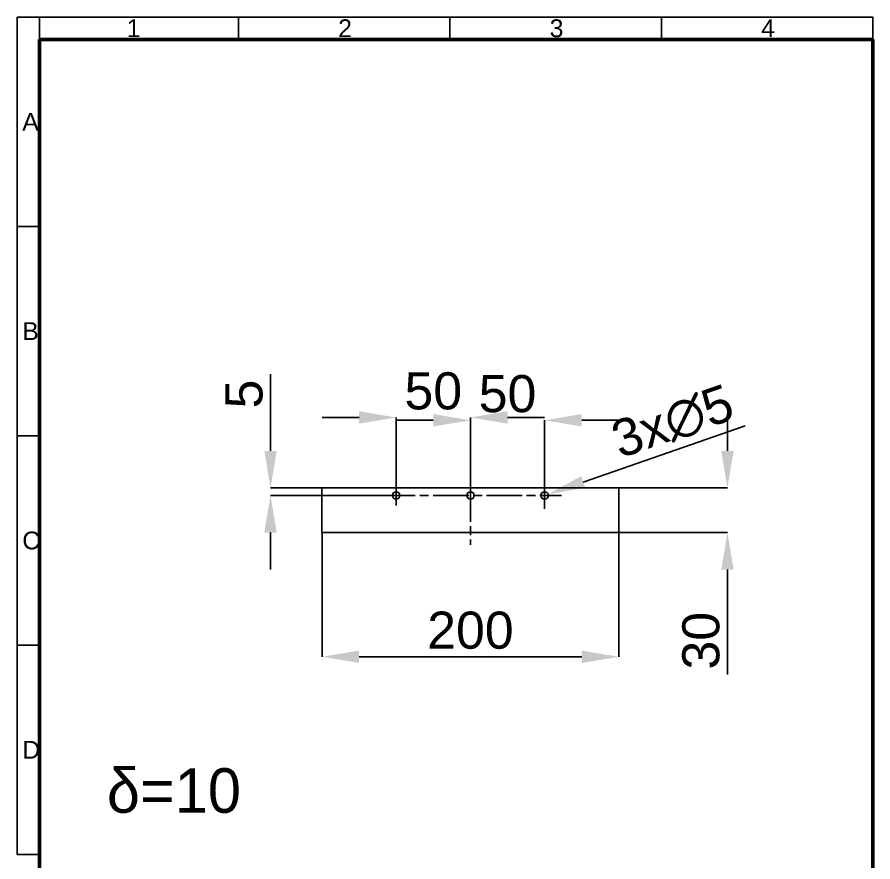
# Model space of a CAD drawing. Header units: millimetres. Extents: x 7901 to 8477, y -1848 to -987.
# Drawn here: x 7901 to 8477, y -1556 to -987 of the extents above; entities that cross this region are included whole.
import ezdxf

# ---------------------------------------------------------------- set-up
doc = ezdxf.new("R2010")
doc.units = ezdxf.units.MM
doc.header["$MEASUREMENT"] = 0
doc.linetypes.add('ACAD_ISO02W100', pattern=[15, 12, -3])
doc.linetypes.add('ACAD_ISO08W100', pattern=[36, 24, -3, 6, -3])
doc.layers.get('Defpoints').update_dxf_attribs({"linetype": 'ACAD_ISO02W100'})
doc.layers.add('Crta_05', color=1, linetype='Continuous', lineweight=50)
for name, color, linetype in [('Layer1', 1, 'ACAD_ISO08W100'), ('Layer2', 4, 'Continuous'), ('RAHM2', 1, 'Continuous')]:
    doc.layers.add(name, color=color, linetype=linetype)
doc.styles.get("Standard").update_dxf_attribs({"font": 'arial.ttf'})
doc.dimstyles.get("Standard").update_dxf_attribs({"dimscale": 5, "dimtxt": 5, "dimasz": 5, "dimexe": 0, "dimexo": 0, "dimgap": 1, "dimtad": 1, "dimdec": 4, "dimzin": 12, "dimdsep": 46, "dimtxsty": 'Standard', "dimcen": 0.09, "dimadec": 0, "dimazin": 0, "dimtfac": 1, "dimtdec": 4, "dimtofl": 0, "dimtmove": 0, "dimatfit": 3, "dimfxl": 1, "dimtolj": 1, "dimtzin": 0, "dimarcsym": 0})

# ---------------------------------------------------------------- blocks, each defined once
blk = doc.blocks.new('*D10')
at = {"layer": 'Defpoints', "color": 0, "transparency": 16777216}
for p in [(8306.06, -1303.67), (8306.06, -1333.67), (8379.24, -1333.67)]:
    blk.add_point(p, dxfattribs=at)
at = {"layer": 'Layer2', "color": 0, "lineweight": -2, "transparency": 16777216}
for p, q in [((8379.24, -1278.67), (8379.24, -1253.67)), ((8306.06, -1303.67), (8379.24, -1303.67)), ((8306.06, -1333.67), (8379.24, -1333.67)), ((8379.24, -1358.67), (8379.24, -1429.38))]:
    blk.add_line(p, q, dxfattribs=at)
at = {"layer": 'Layer2', "color": 0, "transparency": 16777216}
for points in [[(8375.07, -1278.67), (8383.41, -1278.67), (8379.24, -1303.67)], [(8375.07, -1358.67), (8383.41, -1358.67), (8379.24, -1333.67)]]:
    blk.add_solid(points, dxfattribs=at)
at = {"layer": 'Layer2', "color": 0, "transparency": 16777216, "insert": (8361.47, -1406.53), "char_height": 25, "attachment_point": 5, "rotation": 90}
blk.add_mtext('\\A1;30', dxfattribs=at)
blk = doc.blocks.new('*D11')
at = {"layer": 'Defpoints', "color": 0, "transparency": 16777216}
for p in [(8106.06, -1333.67), (8306.06, -1333.67), (8106.06, -1417.36)]:
    blk.add_point(p, dxfattribs=at)
at = {"layer": 'Layer2', "color": 0, "lineweight": -2, "transparency": 16777216}
for p, q in [((8106.06, -1333.67), (8106.06, -1417.36)), ((8306.06, -1333.67), (8306.06, -1417.36)), ((8281.06, -1417.36), (8131.06, -1417.36))]:
    blk.add_line(p, q, dxfattribs=at)
at = {"layer": 'Layer2', "color": 0, "transparency": 16777216}
for points in [[(8131.06, -1413.19), (8131.06, -1421.53), (8106.06, -1417.36)], [(8281.06, -1413.19), (8281.06, -1421.53), (8306.06, -1417.36)]]:
    blk.add_solid(points, dxfattribs=at)
at = {"layer": 'Layer2', "color": 0, "transparency": 16777216, "insert": (8206.06, -1399.6), "char_height": 25, "attachment_point": 5}
blk.add_mtext('\\A1;200', dxfattribs=at)
blk = doc.blocks.new('*D12')
at = {"layer": 'Defpoints', "color": 0, "transparency": 16777216}
for p in [(8156.06, -1256.16), (8206.06, -1302.47), (8156.06, -1304.75)]:
    blk.add_point(p, dxfattribs=at)
at = {"layer": 'Layer2', "color": 0, "lineweight": -2, "transparency": 16777216}
for p, q in [((8131.06, -1256.16), (8106.06, -1256.16)), ((8156.06, -1304.75), (8156.06, -1256.16)), ((8206.06, -1302.47), (8206.06, -1256.16)), ((8231.06, -1256.16), (8256.06, -1256.16))]:
    blk.add_line(p, q, dxfattribs=at)
at = {"layer": 'Layer2', "color": 0, "transparency": 16777216}
for points in [[(8131.06, -1252), (8131.06, -1260.33), (8156.06, -1256.16)], [(8231.06, -1252), (8231.06, -1260.33), (8206.06, -1256.16)]]:
    blk.add_solid(points, dxfattribs=at)
at = {"layer": 'Layer2', "color": 0, "transparency": 16777216, "insert": (8181.06, -1238.4), "char_height": 25, "attachment_point": 5}
blk.add_mtext('\\A1;50', dxfattribs=at)
blk = doc.blocks.new('*D13')
at = {"layer": 'Defpoints', "color": 0, "transparency": 16777216}
for p in [(8256.06, -1258.07), (8206.06, -1304.48), (8256.06, -1304.48)]:
    blk.add_point(p, dxfattribs=at)
at = {"layer": 'Layer2', "color": 0, "lineweight": -2, "transparency": 16777216}
for p, q in [((8181.06, -1258.07), (8156.06, -1258.07)), ((8206.06, -1304.48), (8206.06, -1258.07)), ((8256.06, -1304.48), (8256.06, -1258.07)), ((8281.06, -1258.07), (8306.06, -1258.07))]:
    blk.add_line(p, q, dxfattribs=at)
at = {"layer": 'Layer2', "color": 0, "transparency": 16777216}
for points in [[(8181.06, -1253.9), (8181.06, -1262.23), (8206.06, -1258.07)], [(8281.06, -1253.9), (8281.06, -1262.23), (8256.06, -1258.07)]]:
    blk.add_solid(points, dxfattribs=at)
at = {"layer": 'Layer2', "color": 0, "transparency": 16777216, "insert": (8231.06, -1240.3), "char_height": 25, "attachment_point": 5}
blk.add_mtext('\\A1;50', dxfattribs=at)
blk = doc.blocks.new('*D14')
at = {"layer": 'Defpoints', "color": 0, "transparency": 16777216}
for p in [(8071.36, -1303.67), (8144.91, -1303.67), (8144.91, -1308.67)]:
    blk.add_point(p, dxfattribs=at)
at = {"layer": 'Layer2', "color": 0, "lineweight": -2, "transparency": 16777216}
for p, q in [((8071.36, -1278.67), (8071.36, -1227.1)), ((8144.91, -1303.67), (8071.36, -1303.67)), ((8144.91, -1308.67), (8071.36, -1308.67)), ((8071.36, -1333.67), (8071.36, -1358.67))]:
    blk.add_line(p, q, dxfattribs=at)
at = {"layer": 'Layer2', "color": 0, "transparency": 16777216}
for points in [[(8067.19, -1278.67), (8075.52, -1278.67), (8071.36, -1303.67)], [(8067.19, -1333.67), (8075.52, -1333.67), (8071.36, -1308.67)]]:
    blk.add_solid(points, dxfattribs=at)
at = {"layer": 'Layer2', "color": 0, "transparency": 16777216, "insert": (8053.64, -1240.39), "char_height": 25, "attachment_point": 5, "rotation": 90}
blk.add_mtext('\\A1;5', dxfattribs=at)
blk = doc.blocks.new('*D15')
at = {"layer": 'Defpoints', "color": 0, "transparency": 16777216}
for p in [(8258.42, -1307.85), (8253.69, -1309.49)]:
    blk.add_point(p, dxfattribs=at)
at = {"layer": 'Layer2', "color": 0, "lineweight": -2, "transparency": 16777216}
for p, q in [((8391.26, -1261.76), (8282.04, -1299.66)), ((8255.61, -1308.67), (8256.51, -1308.67)), ((8256.06, -1309.12), (8256.06, -1308.22))]:
    blk.add_line(p, q, dxfattribs=at)
at = {"layer": 'Layer2', "color": 0, "transparency": 16777216}
blk.add_solid([(8280.67, -1295.72), (8283.4, -1303.59), (8258.42, -1307.85)], dxfattribs=at)
at = {"layer": 'Layer2', "color": 0, "transparency": 16777216, "insert": (8342.41, -1259.17), "char_height": 25, "attachment_point": 5, "rotation": 19.13586}
blk.add_mtext('\\A1;3x∅5', dxfattribs=at)

msp = doc.modelspace()

# ---------------------------------------------------------------- linework, layer by layer
for p, q in [((8106.05678, -1303.67322), (8306.05678, -1303.67322)), ((8106.05678, -1333.67322), (8106.05678, -1303.67322)), ((8306.05678, -1303.67322), (8306.05678, -1333.67322)), ((8306.05678, -1333.67322), (8106.05678, -1333.67322))]:
    msp.add_line(p, q)
for centre in [(8156.05678, -1308.67322), (8206.14278, -1308.67322), (8256.05678, -1308.67322)]:
    msp.add_circle(centre, 2.5)
at = {"layer": 'Crta_05'}
for p, q in [((7915.63388, -1001.50575), (7915.63388, -1847.50575)), ((8477.23388, -1001.50575), (7915.63388, -1001.50575)), ((8477.23388, -1847.50575), (8477.23388, -1001.50575))]:
    msp.add_line(p, q, dxfattribs=at)
at = {"layer": 'Layer1'}
for p, q in [((8206.05678, -1302.47013), (8206.05678, -1341.89245)), ((8144.91069, -1308.67322), (8267.37487, -1308.67322)), ((8156.05678, -1304.74842), (8156.05678, -1315.40668)), ((8256.05678, -1304.47638), (8256.05678, -1317.63386))]:
    msp.add_line(p, q, dxfattribs=at)
at = {"layer": 'RAHM2'}
for p, q in [((7915.63388, -986.50575), (7900.63388, -986.50575)), ((7900.63388, -1550.50575), (7900.63388, -986.50575)), ((8477.23388, -986.50575), (7915.63388, -986.50575)), ((7915.63388, -986.50575), (7915.63388, -1001.50575)), ((8049.73388, -986.50575), (8049.73388, -1001.50575)), ((8192.23388, -986.50575), (8192.23388, -1001.50575)), ((8334.73388, -986.50575), (8334.73388, -1001.50575)), ((8477.23388, -1001.50575), (8477.23388, -986.50575)), ((7900.63388, -1127.50575), (7915.63388, -1127.50575)), ((7900.63388, -1268.50575), (7915.63388, -1268.50575)), ((7900.63388, -1409.50575), (7915.63388, -1409.50575)), ((7900.63388, -1550.50575), (7915.63388, -1550.50575))]:
    msp.add_line(p, q, dxfattribs=at)

# ---------------------------------------------------------------- texts
at = {"layer": 'Layer2', "insert": (7961.09542, -1492.44149), "char_height": 30, "attachment_point": 1}
msp.add_mtext_dynamic_manual_height_columns('{\\Fgreeks|c238;d=10}', width=50.3510728, gutter_width=1, heights=[0], dxfattribs=at)
at = {"layer": 'RAHM2'}
for s, p in [('1', (7974.43388, -1000.00575)), ('2', (8116.93388, -1000.00575)), ('3', (8259.43388, -1000.00575)), ('4', (8401.93388, -1000.00575)), ('A', (7904.08388, -1063.00575)), ('B', (7904.08388, -1204.00575)), ('C', (7904.08388, -1345.00575)), ('D', (7904.08388, -1486.00575))]:
    msp.add_text(s, height=12, dxfattribs=at).set_placement(p)

# ---------------------------------------------------------------- dimensions: what is measured, and where the dimension line sits
at = {"layer": 'Layer2'}
for base, p1, p2, picture, middle in [((8156.05678, -1256.1635), (8206.05678, -1302.47013), (8156.05678, -1304.74842), '*D12', (8181.05678, -1238.39917)), ((8256.05678, -1258.06735), (8206.05678, -1304.47638), (8256.05678, -1304.47638), '*D13', (8231.05678, -1240.30303)), ((8106.05678, -1417.35953), (8306.05678, -1333.67322), (8106.05678, -1333.67322), '*D11', (8206.05678, -1399.59521))]:
    dim = msp.add_linear_dim(base=base, p1=p1, p2=p2, dimstyle='Standard', dxfattribs=at)
    dim.commit()
    dim.dimension.update_dxf_attribs({"geometry": picture, "text_midpoint": middle})
for base, p1, p2, picture, middle in [((8071.35628, -1303.67322), (8144.91069, -1308.67322), (8144.91069, -1303.67322), '*D14', (8053.64311, -1240.38536)), ((8379.24017, -1333.67322), (8306.05678, -1303.67322), (8306.05678, -1333.67322), '*D10', (8361.46732, -1406.52792))]:
    dim = msp.add_linear_dim(base=base, p1=p1, p2=p2, angle=90, dimstyle='Standard', dxfattribs=at)
    dim.commit()
    dim.dimension.update_dxf_attribs({"geometry": picture, "text_midpoint": middle})
dim = msp.add_diameter_dim_2p(p1=(8253.69492, -1309.49274), p2=(8258.41864, -1307.85369), text='3x<>', dimstyle='Standard', dxfattribs=at)
dim.commit()
dim.dimension.update_dxf_attribs({"geometry": '*D15', "text_midpoint": (8342.40519, -1259.16846)})

doc.saveas('drawing.dxf')
